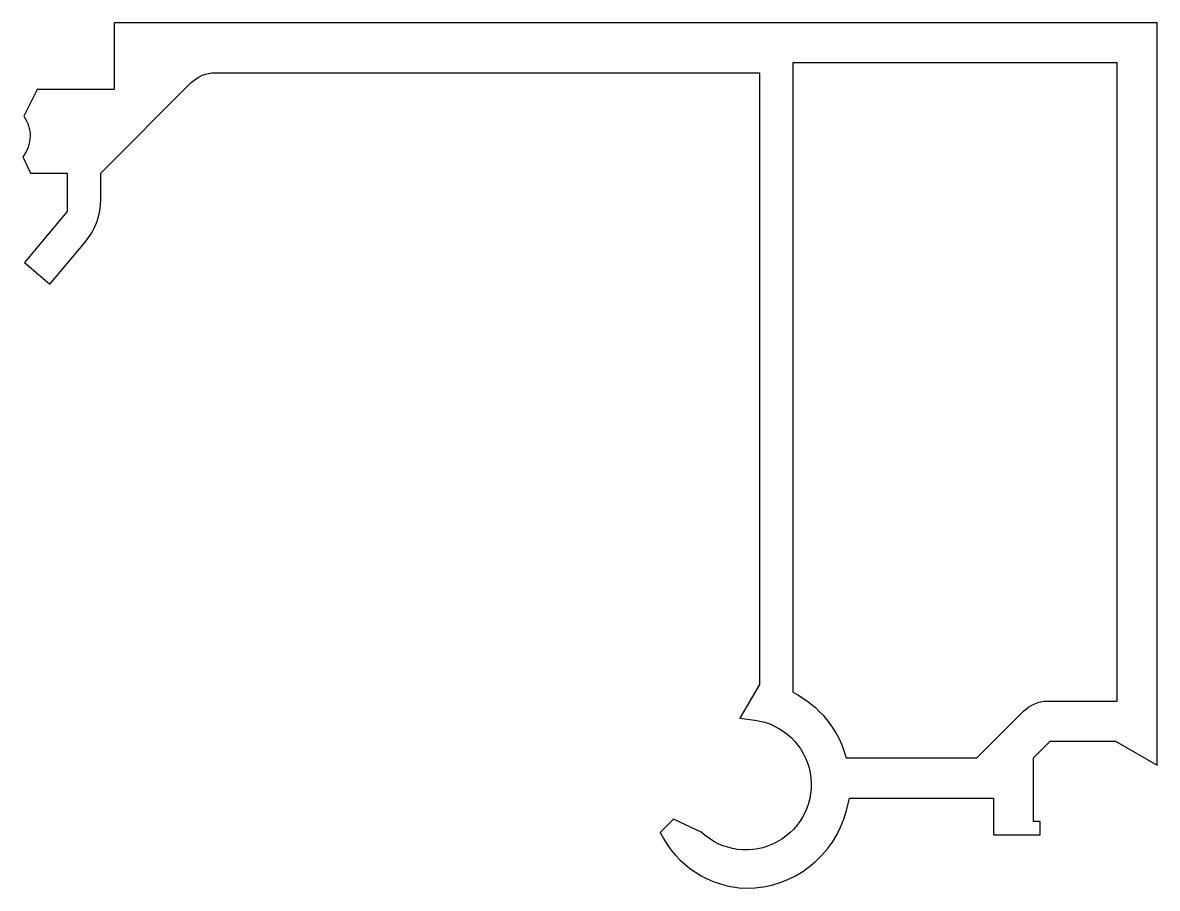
# Model space of a CAD drawing. Header units: millimetres. Extents: x -33.9 to 0, y -3.9 to 22.
import ezdxf

# ---------------------------------------------------------------- set-up
doc = ezdxf.new("R2010")
doc.units = ezdxf.units.MM

msp = doc.modelspace()

# ---------------------------------------------------------------- linework, layer by layer
for points in [[(-11.9, 2.203), (-12.484, 1.192), (-12.04, 1.133, -1.373176), (-13.64, -2.217), (-14.473, -1.828), (-14.869, -2.233, 0.274409), (-12.3, -3.9, 0.341999), (-9.298, -1.575), (-9.202, -1.2), (-4.9, -1.2), (-4.9, -2.3), (-3.5, -2.3), (-3.5, -1.9), (-3.7, -1.9), (-3.7, 0), (-3.2, 0.5), (-1.246, 0.5), (0, -0.22), (0, 22), (-31.2, 22), (-31.2, 20), (-33.5, 20), (-33.904, 19.205, -0.339409), (-33.934, 17.988), (-33.7, 17.5), (-32.6, 17.5), (-32.6, 16.35), (-33.883, 14.821), (-33.117, 14.179), (-32.068, 15.429, 0.176327), (-31.6, 16.714), (-31.6, 17.5), (-28.893, 20.207, -0.201449), (-28.176, 20.5), (-11.9, 20.5), (-11.9, 2.203)], [(-3.99, 1.407, -0.198912), (-3.283, 1.7), (-1.2, 1.7), (-1.2, 20.8), (-10.4, 20.8), (-10.9, 20.8), (-10.9, 20.3), (-10.9, 1.966, -0.213458), (-9.305, 0), (-5.397, 0), (-3.99, 1.407)]]:
    msp.add_lwpolyline(points, format="xyb", close=True)

doc.saveas('drawing.dxf')
